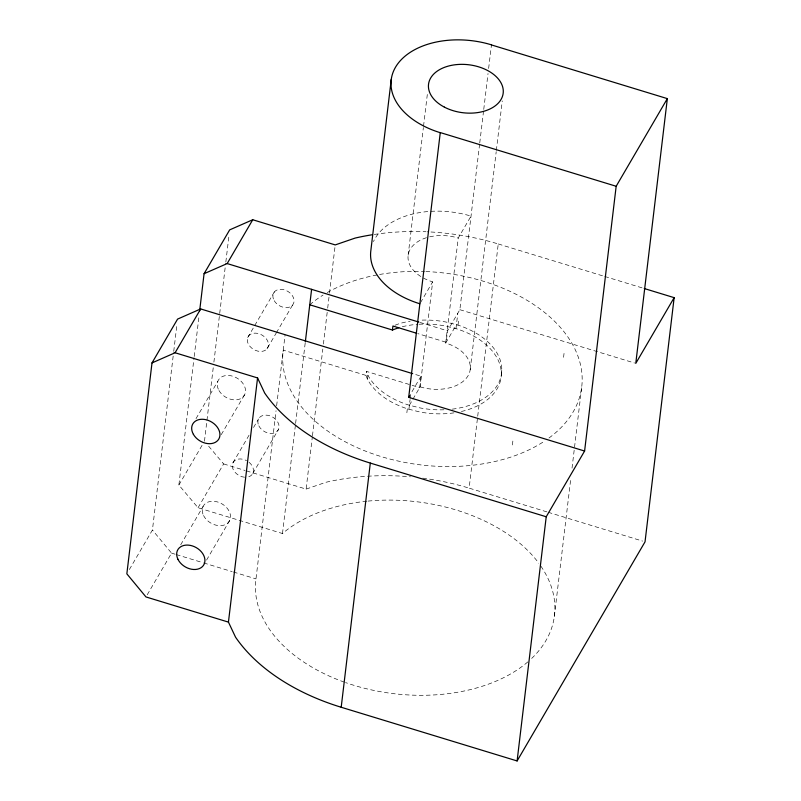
<?xml version="1.0" encoding="UTF-8"?>
<svg xmlns="http://www.w3.org/2000/svg" width="801" height="801" viewBox="0 0 801 801"><rect width="100%" height="100%" fill="white"/><g stroke="black" fill="none" stroke-linecap="round" stroke-linejoin="round"><path stroke-width="0.6" stroke-dasharray="4 3" d="M129.341 569.571L152.43 530.022L173.587 352.6M173.737 351.359L176.991 324.065M366.808 501.216A150.358 96.651 6.8 0 0 282.483 533.526L198.047 507.754L178.873 485.056L194.052 357.747M194.202 356.515L199.069 315.724M204.465 441.231L213.306 367.068M213.897 362.132L225.682 263.249M225.832 262.017L229.076 234.823M344.34 682.152A150.358 96.651 6.8 0 1 255.99 578.893L276.045 410.733M276.635 405.787L285.106 334.708M282.483 533.526L295.459 424.72M295.599 423.479L305.331 341.877M246.348 470.858L306.112 489.101L312.32 437.046M312.46 435.804L322.813 349.036M323.404 344.08L327.539 309.376M327.689 308.135L329.311 294.498M329.461 293.256L335.229 244.916M454.057 412.845A69.166 44.456 6.8 0 1 419.634 411.934L408.079 409.021A69.166 44.456 6.8 0 1 367.429 379.183L365.977 375.399L366.457 371.394L419.674 387.634L421.036 376.2L413.887 374.017M367.429 379.183L367.899 375.178L366.457 371.394M408.15 255.249L423.379 127.469M423.529 126.228L427.524 92.726M406.858 412.775L407.329 408.78M408.921 409.231L410.082 399.509M410.222 398.367L410.763 393.792L421.036 376.2M409.401 405.226L420.125 386.863L432.65 281.862A37.587 24.16 6.8 0 1 408.13 259.314A37.587 24.16 6.8 0 1 427.123 237.507M420.125 386.863A37.587 24.16 6.8 0 0 468.094 375.689A37.587 24.16 6.8 0 0 445.706 343.038L458.232 238.037L471.028 216.12A75.184 48.32 6.8 0 0 373.436 241.642M479.609 144.17L459.864 309.697L447.529 330.833L446.157 342.267L417.772 333.606M455.959 328.68L457.792 313.241M458.022 325.136L458.502 321.131M479.749 142.928L483.594 110.678M483.744 109.437L488.039 73.462M488.63 68.496L491.444 44.926M470.207 369.651L496.209 151.659M496.35 150.428L502.257 100.886M546.913 511.879L469.126 488.139L477.556 417.491M477.706 416.25L498.242 243.965A187.945 120.811 6.8 0 0 427.293 231.809M501.316 374.307L501.796 370.302M512.4 444.996L512.87 440.991M563.564 357.346L564.044 353.351M554.342 616.51L570.853 478.027M572.034 468.134L581.616 387.764M195.995 418.673L217.842 381.266M247.689 337.581L274.373 291.884M178.873 485.056L202.593 444.435M266.983 348.866A11.274 8.32 30.3 0 0 258.042 333.476A11.274 8.32 30.3 0 0 248.62 344.52A11.274 8.32 30.3 0 0 266.983 348.866L276.195 333.096M276.345 332.836L293.667 303.168M221.236 434.663L244.956 394.052M147.224 594.803L171.554 553.121L152.43 530.022M198.047 507.754L223.629 463.929L208.46 445.957M180.686 544.83L203.154 506.352M232.951 462.768L249.181 434.973M253.547 427.494L258.543 418.943M252.816 473.431L278.398 429.606M206.548 560.119L229.637 520.57M420.465 302.728L432.65 281.862M445.706 343.038L456.43 324.675M395.023 325.236L399.218 323.674A69.166 44.456 6.8 0 1 410.162 321.231M306.112 489.101L326.007 482.262A187.945 120.811 6.8 0 1 410.472 476.805M498.242 243.965L603.553 276.105M604.745 276.465L643.043 288.16M459.864 309.697L634.572 363.023M420.104 322.463L447.529 330.833M365.977 375.399L283.264 350.147A150.358 96.651 6.8 0 0 373.566 454.097A150.358 96.651 6.8 0 0 544.89 440.86M548.104 512.25L642.642 541.106M223.629 463.929L245.146 470.497M171.554 553.121L175.129 554.212M176.31 554.572L202.473 562.552M203.664 562.923L232.21 571.634M233.401 571.994L255.99 578.893M429.606 236.856A37.587 24.16 6.8 0 1 458.232 238.037M422.658 478.137A187.945 120.811 6.8 0 1 469.126 488.139M540.855 566.097A150.358 96.651 6.8 0 1 530.693 659.343M527.849 661.876A150.358 96.651 6.8 0 1 345.541 682.572M368.039 501.096A150.358 96.651 6.8 0 1 538.813 563.233M425.862 271.549A150.358 96.651 6.8 0 1 566.147 334.568A150.358 96.651 6.8 0 1 548.795 438.137M309.757 304.78A150.358 96.651 6.8 0 1 323.043 295.078M327.269 292.565A150.358 96.651 6.8 0 1 378.382 274.693M379.564 274.483A150.358 96.651 6.8 0 1 424.63 271.499M374.247 234.443A187.945 120.811 6.8 0 1 426.062 231.749M249.041 462.277A11.274 8.32 30.3 0 1 247.279 477.136M244.625 477.216A11.274 8.32 30.3 0 1 232.33 464.87A11.274 8.32 30.3 0 1 246.598 460.645M452.245 409.151A69.166 44.456 6.8 0 0 501.746 371.464A69.166 44.456 6.8 0 0 457.281 324.896L445.716 321.982A69.166 44.456 6.8 0 0 419.444 320.24M444.034 409.782A69.166 44.456 6.8 0 1 420.114 407.929L408.56 405.016A69.166 44.456 6.8 0 1 367.899 375.178M461.376 411.484A69.166 44.456 6.8 0 0 501.276 372.135A69.166 44.456 6.8 0 0 456.8 328.891L445.246 325.987A69.166 44.456 6.8 0 0 418.963 324.245M402.292 326.718A69.166 44.456 6.8 0 1 417.782 324.315M258.813 425.772A11.274 8.32 30.3 0 0 277.096 431.349A11.274 8.32 30.3 0 0 269.486 415.699A11.274 8.32 30.3 0 0 258.813 425.772M274.212 300.695A11.274 8.32 30.3 0 0 292.575 305.051A11.274 8.32 30.3 0 0 283.634 289.652A11.274 8.32 30.3 0 0 274.212 300.695M203.524 515.464A15.039 11.094 30.3 0 0 227.895 522.903A15.039 11.094 30.3 0 0 217.762 502.027A15.039 11.094 30.3 0 0 203.524 515.464M218.973 390.498A15.039 11.094 30.3 0 0 243.454 396.525A15.039 11.094 30.3 0 0 231.769 375.949A15.039 11.094 30.3 0 0 218.973 390.498"/><path stroke-width="1.2" d="M412.695 373.656L200.671 308.936L177.582 319.098L152 362.923L126.848 573.846L145.972 596.945L228.445 622.117L235.554 637.195A187.945 120.811 6.8 0 0 341.196 707.253L517.106 760.95L645.035 541.836L674.152 297.652L644.234 288.52M199.659 310.778L204.075 273.702L229.667 229.877L252.746 219.744L335.229 244.916L355.133 238.077A187.945 120.811 6.8 0 1 371.794 234.823M228.445 622.117L257.562 377.932L175.089 352.76L152 362.923M305.331 341.877L311.599 289.341M391.268 79.339L370.853 250.543A75.184 48.32 6.8 0 0 419.854 303.769M341.196 707.253L370.312 463.078A187.945 120.811 6.8 0 1 264.67 393.021L257.562 377.932M309.757 304.78L392.45 330.022L392.921 326.017L416.59 333.246M616.169 186.263L584.6 451.033L408.7 397.336L440.27 132.576L616.169 186.263L667.343 98.623L491.444 44.926M517.106 760.95L546.222 516.765L584.6 451.033M667.343 98.623L635.774 363.384L674.152 297.652M175.089 352.76L200.671 308.936M204.075 273.702L227.164 263.569L252.746 219.744M408.7 397.336L409.732 395.564M392.45 330.022L398.748 327.679M227.164 263.569L418.913 322.102M370.312 463.078L546.222 516.765M440.21 132.676A75.184 48.44 6.8 0 1 395.514 67.214A75.184 48.44 6.8 0 1 491.484 44.846M444.395 107.134A37.587 24.16 6.8 0 0 503.148 93.447A37.587 24.16 6.8 0 0 450.022 65.662A37.587 24.16 6.8 0 0 444.395 107.134M177.942 559.288A15.039 11.094 30.3 0 0 202.313 566.728A15.039 11.094 30.3 0 0 192.17 545.851A15.039 11.094 30.3 0 0 177.942 559.288M193.381 434.322A15.039 11.094 30.3 0 0 217.862 440.35A15.039 11.094 30.3 0 0 206.177 419.764A15.039 11.094 30.3 0 0 193.381 434.322"/></g></svg>
